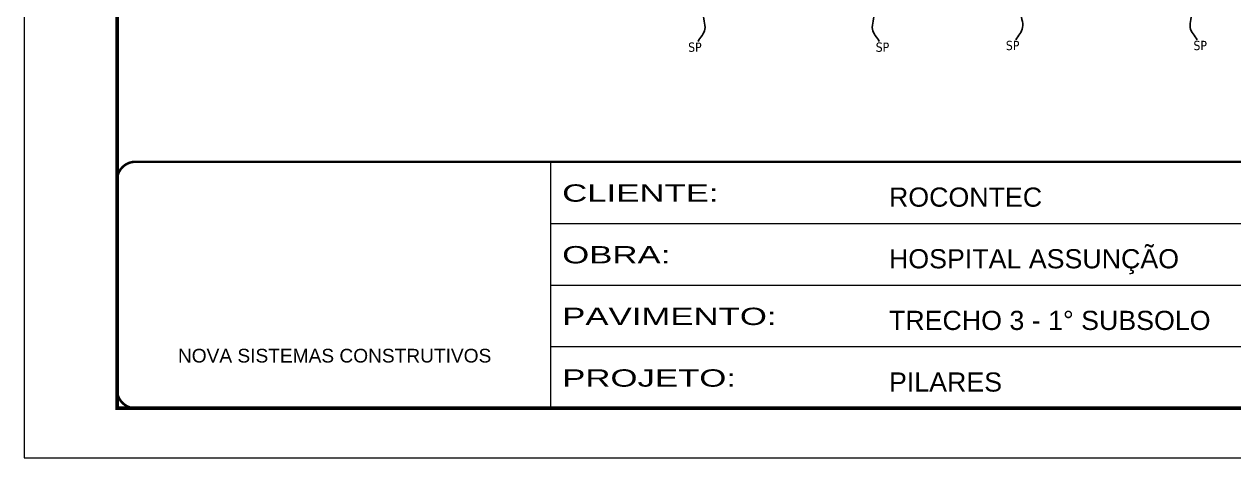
# Model space of a CAD drawing. Extents: x 2102 to 8383, y -13264 to 2718.
# Drawn here: x 2102 to 3080, y -9818 to -9468 of the extents above; entities that cross this region are included whole.
import ezdxf

# ---------------------------------------------------------------- set-up
doc = ezdxf.new("R2010")
doc.units = 0
doc.linetypes.add('CONTINUO', pattern=[0])
doc.linetypes.add('DASHED', pattern=[0.75, 0.5, -0.25])
doc.layers.add('COTA', color=241, linetype='Continuous')
doc.layers.add('texto', color=7, linetype='Continuous')
doc.layers.add('Folhas', color=255, linetype='Continuous', lineweight=9)
doc.layers.add('SARRAFO DE PRESSAO', color=251, linetype='DASHED', lineweight=9)
doc.styles.add('ARIAL', font='arial.ttf')
doc.styles.get("Standard").update_dxf_attribs({"font": 'arial.ttf'})
doc.styles.add('Tecnologia', font='')
doc.styles.get('Tecnologia').set_extended_font_data('Forgotten Futurist')
doc.dimstyles.get("Standard").update_dxf_attribs({"dimtxt": 0.18, "dimasz": 0.18, "dimexe": 0.18, "dimexo": 0.0625, "dimgap": 0.09, "dimtad": 0, "dimtih": 1, "dimtoh": 1, "dimdec": 4, "dimzin": 0, "dimdsep": 46, "dimtxsty": 'Standard', "dimcen": 0.09, "dimadec": 0, "dimazin": 0, "dimtfac": 1, "dimtdec": 4, "dimtofl": 0, "dimtmove": 0, "dimatfit": 3, "dimfxl": 1, "dimtolj": 1, "dimtzin": 0, "dimarcsym": 0})

# ---------------------------------------------------------------- blocks, each defined once
blk = doc.blocks.new('9999999999')
at = {"color": 30, "linetype": 'CONTINUO'}
for p, q in [((98564.56, 34230.21), (98564.56, 34429.45)), ((98564.56, 34379.64), (99583.98, 34379.64)), ((98564.56, 34329.83), (99487.98, 34329.83)), ((98564.56, 34280.02), (99487.98, 34280.02))]:
    blk.add_line(p, q, dxfattribs=at)
at = {"color": 30, "linetype": 'CONTINUO', "const_width": 2}
blk.add_lwpolyline([(99583.98, 34230.21), (99583.98, 34414.45, 0.414214), (99568.98, 34429.45), (98228.98, 34429.45, 0.414214), (98213.98, 34414.45), (98213.98, 34245.21, 0.414214), (98228.98, 34230.21), (99583.98, 34230.21)], format="xyb", dxfattribs=at)
at = {"layer": 'Folhas'}
blk.add_lwpolyline([(98138.98, 34190.21), (99623.98, 34190.21), (99623.98, 35240.21), (98138.98, 35240.21)], close=True, dxfattribs=at)
at = {"layer": 'Folhas', "color": 30, "const_width": 3}
blk.add_lwpolyline([(98213.98, 34230.21), (99583.98, 34230.21), (99583.98, 35200.21), (98213.98, 35200.21)], close=True, dxfattribs=at)
at = {"color": 7, "linetype": 'Continuous', "ltscale": 5, "style": 'ARIAL'}
for s, height, p in [('ROCONTEC', 15.483, (98837.68, 34393.13)), ('HOSPITAL ASSUNÇÃO', 15.4829, (98837.68, 34343.32)), ('TRECHO 3 - 1° SUBSOLO', 15.4829, (98837.68, 34293.51)), ('NOVA SISTEMAS CONSTRUTIVOS', 11.0592, (98263.19, 34267.21)), ('PILARES', 15.483, (98837.68, 34243.7))]:
    blk.add_text(s, height=height, dxfattribs=at).set_placement(p)
at = {"layer": 'Folhas', "color": 7, "style": 'Tecnologia', "width": 1.5}
for s, p in [('CLIENTE:', (98573.65, 34397.17)), ('OBRA:', (98573.65, 34347.31)), ('PAVIMENTO:', (98573.65, 34297.5)), ('PROJETO:', (98573.65, 34247.69))]:
    blk.add_text(s, height=14, dxfattribs=at).set_placement(p)

msp = doc.modelspace()

# ---------------------------------------------------------------- block references
at = {"layer": 'SARRAFO DE PRESSAO', "color": 6, "linetype": 'ByBlock'}
msp.add_blockref('9999999999', (-96036.69, -44008.35), dxfattribs=at)

# ---------------------------------------------------------------- texts
at = {"layer": 'texto', "color": 0, "char_height": 7.5, "attachment_point": 5}
for insert in [(2644.17, -9486.36), (2795.73, -9486.36), (2900.89, -9485), (3052.44, -9485)]:
    msp.add_mtext('{\\fTahoma|b0|i0|c0|p34;\\C4;SP}', dxfattribs=dict(at, insert=insert))

# ---------------------------------------------------------------- leaders
at = {"layer": 'COTA', "path_type": 1}
for points in [[(2667.12, -9447.05), (2651.34, -9458.88), (2652.26, -9471.89), (2646.71, -9481.67)], [(2772.78, -9447.05), (2788.57, -9458.88), (2787.64, -9471.89), (2793.19, -9481.67)], [(2923.84, -9445.69), (2908.05, -9457.52), (2908.98, -9470.53), (2903.43, -9480.31)], [(3029.5, -9445.69), (3045.28, -9457.52), (3044.36, -9470.53), (3049.91, -9480.31)]]:
    msp.add_leader(points, dimstyle='Standard', override={"dimasz": 8}, dxfattribs=at)

doc.saveas('drawing.dxf')
